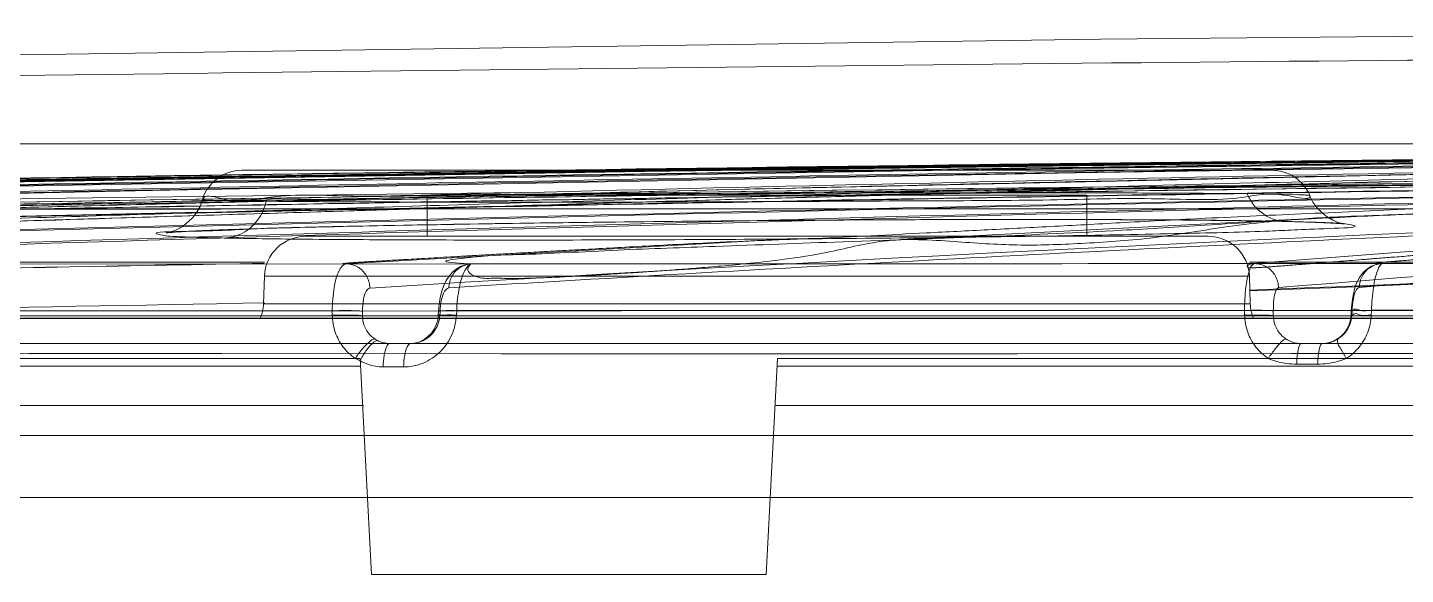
# Model space of a CAD drawing. Header units: millimetres. Extents: x 6110 to 6704, y -2661 to -1821.
# Drawn here: x 6482.797 to 6486.974, y -2148.665 to -2147.007 of the extents above; entities that cross this region are included whole.
import ezdxf

# ---------------------------------------------------------------- set-up
doc = ezdxf.new("R2010")
doc.units = ezdxf.units.MM
doc.header["$LTSCALE"] = 0.1
doc.layers.get('0').update_dxf_attribs({"lineweight": 15})

msp = doc.modelspace()

# ---------------------------------------------------------------- linework, layer by layer
for p, q in [((6483.4463, -2147.44), (6486.5689, -2147.44)), ((6486.0076, -2147.515), (6484.0076, -2147.515)), ((6484.0076, -2147.64), (6484.0076, -2147.515)), ((6485.754, -2147.5081), (6485.716, -2147.508)), ((6486.0076, -2147.64), (6486.0076, -2147.515)), ((6486.646, -2147.5133), (6486.494, -2147.5107)), ((6485.0611, -2147.5575), (6483.8113, -2147.5569)), ((6486.727, -2147.5837), (6485.4453, -2147.6495)), ((6483.6396, -2147.64), (6486.3756, -2147.64)), ((6485.0728, -2147.6497), (6483.7611, -2147.7238)), ((6487.4961, -2147.6461), (6486.5117, -2147.7229)), ((6483.7636, -2147.7238), (6476.6816, -2147.7265)), ((6478.9092, -2147.7259), (6486.5166, -2147.7228)), ((6483.5147, -2147.718), (6482.5437, -2147.718)), ((6484.1424, -2147.7236), (6484.1405, -2147.7238)), ((6493.294, -2147.718), (6486.5005, -2147.718)), ((6486.9012, -2147.7228), (6486.8997, -2147.7229)), ((6486.9055, -2147.7226), (6494.8649, -2147.7223)), ((6483.5147, -2147.7607), (6483.5118, -2147.8444)), ((6486.5005, -2147.7607), (6483.5147, -2147.7607)), ((6486.5005, -2147.7607), (6486.5034, -2147.8444)), ((6486.5019, -2147.8033), (6486.5488, -2147.8014)), ((6486.609, -2147.8014), (6486.5023, -2147.8057)), ((6476.5844, -2147.8686), (6483.7203, -2147.8659)), ((6486.486, -2147.8649), (6478.8313, -2147.8681)), ((6483.3696, -2147.8444), (6483.3846, -2147.8441)), ((6483.3846, -2147.8441), (6483.5162, -2147.8417)), ((6483.5118, -2147.8444), (6486.5034, -2147.8444)), ((6483.7203, -2147.8659), (6483.7202, -2147.8793)), ((6483.8119, -2147.8806), (6483.8116, -2147.8672)), ((6484.0418, -2147.8793), (6484.0425, -2147.8658)), ((6484.0469, -2147.8675), (6484.0425, -2147.8658)), ((6484.0469, -2147.8675), (6484.0463, -2147.8806)), ((6484.0974, -2147.8658), (6484.0968, -2147.8793)), ((6484.0974, -2147.8647), (6494.8671, -2147.8658)), ((6486.486, -2147.8649), (6486.4862, -2147.8769)), ((6486.5727, -2147.8662), (6486.5731, -2147.8806)), ((6486.8095, -2147.8655), (6486.8088, -2147.8796)), ((6486.8114, -2147.8806), (6486.812, -2147.8665)), ((6486.8702, -2147.8793), (6486.8708, -2147.8647)), ((6494.8673, -2147.8645), (6486.8708, -2147.8644)), ((6518.5854, -2147.8886), (6471.5393, -2147.8886)), ((6471.7858, -2147.8806), (6489.6156, -2147.8806)), ((6471.7947, -2147.8806), (6493.7486, -2147.8806)), ((6472.0234, -2147.8807), (6492.4169, -2147.8806)), ((6474.0236, -2147.8887), (6510.2139, -2147.8887)), ((6484.0463, -2147.8806), (6484.0418, -2147.8793)), ((6493.6696, -2147.965), (6471.7803, -2147.965)), ((6483.9573, -2147.965), (6483.8949, -2147.965)), ((6486.8587, -2147.9956), (6492.254, -2147.9938)), ((6471.9823, -2148.0341), (6483.8059, -2148.0342)), ((6483.7902, -2148.0104), (6476.5264, -2148.0104)), ((6478.7636, -2148.0104), (6483.8046, -2148.0106)), ((6483.1543, -2147.9952), (6483.2517, -2147.9953)), ((6483.2517, -2147.9953), (6483.2789, -2147.9953)), ((6483.2789, -2147.9953), (6483.2941, -2147.9953)), ((6483.2941, -2147.9953), (6483.3699, -2147.9954)), ((6483.3699, -2147.9954), (6483.3853, -2147.9954)), ((6483.3853, -2147.9954), (6484.2311, -2147.996)), ((6483.8048, -2148.0172), (6483.7902, -2148.0104)), ((6483.839, -2148.6651), (6483.8047, -2148.0105)), ((6483.8745, -2148.0361), (6483.9367, -2148.0361)), ((6484.2311, -2147.996), (6484.4069, -2147.996)), ((6484.4069, -2147.996), (6484.4927, -2147.996)), ((6484.4927, -2147.996), (6485.4656, -2147.9959)), ((6485.0353, -2148.6651), (6485.0696, -2148.0104)), ((6495.0623, -2148.034), (6485.068, -2148.0341)), ((6485.0682, -2148.0341), (6495.0617, -2148.0341)), ((6494.9423, -2148.0104), (6485.0696, -2148.0104)), ((6485.0696, -2148.0104), (6486.5581, -2148.0104)), ((6485.4656, -2147.9959), (6485.5051, -2147.9959)), ((6485.5051, -2147.9959), (6485.7554, -2147.9959)), ((6485.7554, -2147.9959), (6485.7962, -2147.9958)), ((6485.7962, -2147.9958), (6486.6275, -2147.9956)), ((6486.6275, -2147.9956), (6486.7171, -2147.9956)), ((6486.7073, -2148.0275), (6486.644, -2148.0275)), ((6486.7171, -2147.9956), (6486.7338, -2147.9956)), ((6486.7338, -2147.9956), (6486.8587, -2147.9956)), ((6486.7943, -2148.0105), (6494.9424, -2148.0106)), ((6472.1069, -2148.1525), (6483.8147, -2148.1525)), ((6505.0626, -2148.1525), (6485.0622, -2148.1525)), ((6483.1617, -2148.2435), (6481.9944, -2148.2435)), ((6483.2433, -2148.2435), (6483.1617, -2148.2435)), ((6483.3102, -2148.2435), (6483.2433, -2148.2435)), ((6483.5608, -2148.2435), (6483.3102, -2148.2435)), ((6483.6229, -2148.2435), (6483.5608, -2148.2435)), ((6483.7115, -2148.2435), (6483.6229, -2148.2435)), ((6483.7432, -2148.2435), (6483.7115, -2148.2435)), ((6483.8303, -2148.2435), (6483.7432, -2148.2435)), ((6484.4007, -2148.2435), (6483.8303, -2148.2435)), ((6484.433, -2148.2435), (6484.4007, -2148.2435)), ((6484.8297, -2148.2435), (6484.433, -2148.2435)), ((6484.979, -2148.2435), (6484.8297, -2148.2435)), ((6485.064, -2148.2435), (6484.979, -2148.2435)), ((6485.142, -2148.2435), (6485.064, -2148.2435)), ((6485.1739, -2148.2435), (6485.142, -2148.2435)), ((6485.3119, -2148.2435), (6485.1739, -2148.2435)), ((6485.6106, -2148.2435), (6485.3119, -2148.2435)), ((6485.7055, -2148.2435), (6485.6106, -2148.2435)), ((6485.8257, -2148.2435), (6485.7055, -2148.2435)), ((6485.8744, -2148.2435), (6485.8257, -2148.2435)), ((6485.9289, -2148.2435), (6485.8744, -2148.2435)), ((6485.9634, -2148.2435), (6485.9289, -2148.2435)), ((6485.9822, -2148.2435), (6485.9634, -2148.2435)), ((6486.0273, -2148.2435), (6485.9822, -2148.2435)), ((6486.1822, -2148.2435), (6486.0273, -2148.2435)), ((6486.2528, -2148.2435), (6486.1822, -2148.2435)), ((6489.2118, -2148.2436), (6486.2528, -2148.2435)), ((6483.6561, -2148.4318), (6476.625, -2148.4326)), ((6483.7094, -2148.4318), (6483.6561, -2148.4318)), ((6484.4446, -2148.4318), (6483.7094, -2148.4318)), ((6485.612, -2148.4318), (6484.4446, -2148.4318)), ((6486.4583, -2148.4317), (6485.612, -2148.4318)), ((6495.0623, -2148.4331), (6486.4583, -2148.4317)), ((6483.839, -2148.6651), (6485.0353, -2148.6651))]:
    msp.add_line(p, q)
for points in [[(6489.9319, -2147.0072), (6486.0496, -2147.0429), (6482.2141, -2147.0975), (6478.4684, -2147.1693), (6474.8402, -2147.2562)], [(6489.5015, -2147.3852), (6486.569, -2147.4121), (6483.6333, -2147.4503), (6480.6945, -2147.4998), (6477.7525, -2147.5606), (6474.8074, -2147.6327), (6471.8593, -2147.7161)], [(6489.5359, -2147.3851), (6486.6001, -2147.412), (6483.6606, -2147.4502), (6480.7172, -2147.4996), (6477.77, -2147.5604), (6474.8192, -2147.6326), (6471.8647, -2147.7161)], [(6489.9006, -2147.3839), (6487.1162, -2147.4094), (6484.2581, -2147.4465), (6481.3265, -2147.4956), (6478.3213, -2147.5569), (6475.2426, -2147.6308), (6472.0905, -2147.7174)], [(6490.1023, -2147.3833), (6487.4503, -2147.4076), (6484.6681, -2147.4437), (6481.7556, -2147.4923), (6478.713, -2147.554), (6475.5402, -2147.6293), (6472.2373, -2147.7182)], [(6491.2668, -2147.3801), (6488.6883, -2147.4067), (6485.9738, -2147.4475), (6483.1232, -2147.5018), (6480.1365, -2147.568), (6477.0138, -2147.6434), (6473.755, -2147.7246)], [(6490.617, -2147.3818), (6488.1396, -2147.4052), (6485.5392, -2147.4401), (6482.8158, -2147.4866), (6479.9694, -2147.5441), (6476.9999, -2147.612), (6473.9075, -2147.6891)], [(6489.4941, -2147.3853), (6486.3215, -2147.4148), (6483.2415, -2147.4561), (6480.2541, -2147.5079), (6477.3594, -2147.5691), (6474.5575, -2147.6389)], [(6492.0319, -2147.3786), (6489.7715, -2147.4045), (6487.3918, -2147.4449), (6484.8929, -2147.4989), (6482.2746, -2147.5655), (6479.5371, -2147.6423), (6476.6803, -2147.7266)], [(6492.4505, -2147.3779), (6490.6938, -2147.3991), (6488.8549, -2147.4313), (6486.9338, -2147.4744), (6484.9305, -2147.5281), (6482.8451, -2147.5915), (6480.6776, -2147.6637)], [(6493.3439, -2147.3768), (6492.111, -2147.3967), (6490.8329, -2147.4268), (6489.5095, -2147.4678), (6488.1409, -2147.52), (6486.727, -2147.5837)], [(6483.3278, -2147.5286), (6483.3196, -2147.5493), (6483.3093, -2147.5673), (6483.2976, -2147.5826), (6483.2847, -2147.5956), (6483.2716, -2147.6061), (6483.2587, -2147.6142), (6483.247, -2147.6202), (6483.2375, -2147.624), (6483.2301, -2147.6265), (6483.2247, -2147.628), (6483.2211, -2147.6288), (6483.2186, -2147.6294), (6483.2172, -2147.6296), (6483.2166, -2147.6297), (6483.2168, -2147.6297), (6483.2176, -2147.6296), (6483.2191, -2147.6294), (6483.2211, -2147.6292), (6483.2237, -2147.6289), (6483.2268, -2147.6286), (6483.2304, -2147.6283), (6483.2345, -2147.628), (6483.2391, -2147.6276), (6483.2443, -2147.6273), (6483.25, -2147.6269), (6483.2562, -2147.6265), (6483.2629, -2147.6261), (6483.2702, -2147.6256), (6483.2781, -2147.6252), (6483.2866, -2147.6248), (6483.2957, -2147.6243), (6483.3054, -2147.6238), (6483.3157, -2147.6234), (6483.3266, -2147.6229), (6483.3382, -2147.6224), (6483.3504, -2147.6219), (6483.3633, -2147.6214), (6483.3769, -2147.6208), (6483.3912, -2147.6203), (6483.4061, -2147.6198), (6483.4218, -2147.6192), (6483.4383, -2147.6187), (6483.4555, -2147.6181), (6483.4734, -2147.6175), (6483.4922, -2147.617), (6483.5117, -2147.6164), (6483.532, -2147.6158), (6483.5532, -2147.6152), (6483.5752, -2147.6146), (6483.598, -2147.614), (6483.6217, -2147.6134), (6483.6463, -2147.6127), (6483.6717, -2147.6121), (6483.6981, -2147.6115), (6483.7253, -2147.6109), (6483.7535, -2147.6102), (6483.7826, -2147.6096), (6483.8127, -2147.6089), (6483.8437, -2147.6083), (6483.8756, -2147.6076), (6483.9085, -2147.607), (6483.9424, -2147.6063), (6483.9772, -2147.6057), (6484.0129, -2147.605), (6484.0496, -2147.6044), (6484.0873, -2147.6037), (6484.1258, -2147.6031), (6484.1653, -2147.6024), (6484.2057, -2147.6018), (6484.247, -2147.6012), (6484.2892, -2147.6005), (6484.3322, -2147.5999), (6484.376, -2147.5993), (6484.4206, -2147.5987), (6484.466, -2147.5981), (6484.5121, -2147.5975), (6484.559, -2147.597), (6484.6066, -2147.5964), (6484.6548, -2147.5959), (6484.7037, -2147.5953), (6484.7532, -2147.5948), (6484.8032, -2147.5943), (6484.8538, -2147.5938), (6484.9048, -2147.5933), (6484.9563, -2147.5929), (6485.0082, -2147.5925), (6485.0605, -2147.592), (6485.1131, -2147.5917), (6485.166, -2147.5913), (6485.2191, -2147.5909), (6485.2725, -2147.5906), (6485.326, -2147.5903), (6485.3796, -2147.59), (6485.4333, -2147.5898), (6485.487, -2147.5896), (6485.5406, -2147.5894), (6485.5942, -2147.5892), (6485.6476, -2147.5891), (6485.7007, -2147.589), (6485.7536, -2147.589), (6485.8061, -2147.5889), (6485.8583, -2147.589), (6485.91, -2147.589), (6485.9612, -2147.5891), (6486.0118, -2147.5892), (6486.0617, -2147.5894), (6486.1109, -2147.5896), (6486.1592, -2147.5898), (6486.2066, -2147.5901), (6486.2531, -2147.5904), (6486.2984, -2147.5907), (6486.3427, -2147.5911), (6486.3856, -2147.5916), (6486.4272, -2147.592), (6486.4673, -2147.5926), (6486.5059, -2147.5931), (6486.5427, -2147.5938), (6486.5776, -2147.5944), (6486.6104, -2147.5951)], [(6486.6104, -2147.5951), (6486.6236, -2147.5954), (6486.6362, -2147.5958), (6486.6482, -2147.5961), (6486.6598, -2147.5964), (6486.6709, -2147.5967), (6486.6814, -2147.5971), (6486.6914, -2147.5974), (6486.701, -2147.5977), (6486.71, -2147.5981), (6486.7186, -2147.5984), (6486.7266, -2147.5987), (6486.7342, -2147.5991), (6486.7413, -2147.5994), (6486.7479, -2147.5997), (6486.7541, -2147.6), (6486.7597, -2147.6004), (6486.7649, -2147.6007), (6486.7697, -2147.601), (6486.7739, -2147.6013), (6486.7777, -2147.6016), (6486.7809, -2147.6019), (6486.7836, -2147.6021), (6486.7859, -2147.6023), (6486.7874, -2147.6025), (6486.7885, -2147.6026), (6486.7887, -2147.6026), (6486.7882, -2147.6026), (6486.7865, -2147.6023), (6486.7837, -2147.6017), (6486.7791, -2147.6006), (6486.7728, -2147.5988), (6486.7643, -2147.5957), (6486.7535, -2147.591), (6486.7417, -2147.5845), (6486.7293, -2147.576), (6486.7167, -2147.5653), (6486.7047, -2147.5523), (6486.6931, -2147.5361), (6486.6828, -2147.5162)], [(6484.1403, -2147.7238), (6484.1243, -2147.7263), (6484.1094, -2147.7318), (6484.0962, -2147.7394), (6484.0847, -2147.7491), (6484.0746, -2147.7606), (6484.0659, -2147.7739), (6484.0585, -2147.7893), (6484.0524, -2147.8064), (6484.0476, -2147.8254), (6484.0443, -2147.8455), (6484.0425, -2147.8658)], [(6486.8995, -2147.7229), (6486.8847, -2147.7256), (6486.8712, -2147.7307), (6486.8596, -2147.7375), (6486.8497, -2147.7457), (6486.8412, -2147.755), (6486.8342, -2147.7651), (6486.8284, -2147.7759), (6486.8235, -2147.7876), (6486.8194, -2147.8005), (6486.8159, -2147.8146), (6486.813, -2147.8304), (6486.8108, -2147.8474), (6486.8095, -2147.8655)], [(6484.0418, -2147.8793), (6484.0399, -2147.8939), (6484.0356, -2147.9081), (6484.0291, -2147.9215), (6484.0206, -2147.9336), (6484.0103, -2147.9442), (6483.9986, -2147.9529), (6483.9856, -2147.9595), (6483.9718, -2147.9636), (6483.9573, -2147.965)], [(6486.8088, -2147.8796), (6486.807, -2147.8936), (6486.803, -2147.9073), (6486.7969, -2147.9203), (6486.7888, -2147.9322), (6486.779, -2147.9426), (6486.7677, -2147.9513)], [(6486.7677, -2147.9513), (6486.7576, -2147.9569), (6486.7464, -2147.9612), (6486.7343, -2147.964), (6486.7216, -2147.965)]]:
    msp.add_lwpolyline(points)
for centre, radius, start, end in [((6483.4463, -2147.565), 0.125, 90, 162.9182), ((6495.8825, -2345.2887), 197.8591, 90.821909, 93.490905), ((6486.5689, -2147.565), 0.125, 23.1916, 90), ((6495.1473, -2919.2483), 771.8113, 90.4170255, 91.7289886), ((6495.1277, -2917.65), 770.2129, 90.4180088, 91.7305396), ((6495.0617, -3061.0105), 913.5665, 90.6755085, 91.3268243), ((6483.6396, -2147.765), 0.125, 90, 178), ((6486.3756, -2147.765), 0.125, 2, 90), ((6500.282, -3078.9824), 931.4117, 91.0315391, 91.3218266), ((6500.3791, -3083.3516), 935.7816, 91.0326652, 91.3215972), ((6497.0461, -2405.1778), 257.5903, 91.824295, 92.335559), ((6497.2135, -2407.6576), 260.0725, 91.843727, 92.336885), ((6500.569, -3090.6374), 942.9499, 91.045131, 91.183376), ((6483.3868, -2147.84), 0.125, 336.8944, 358), ((6483.7599, -2149.0837), 1.2184, 90.8794, 91.865), ((6486.5269, -2149.1542), 1.2899, 91.181, 91.8185), ((6486.6283, -2147.84), 0.125, 182, 203.1056), ((6483.7605, -2149.1129), 1.2343, 90.8859, 91.8668), ((6483.8966, -2147.8797), 0.0859, 236.3683, 242.639)]:
    msp.add_arc(centre, radius, start, end)
for points, knots in [([(6472.0747, -2147.3586), (6475.9053, -2147.2626), (6483.5676, -2147.1187), (6495.0629, -2147.0467), (6506.5582, -2147.1187), (6514.2206, -2147.2627), (6518.0511, -2147.3586)], [0, 0, 0, 0, 0.25, 0.5, 0.75, 1, 1, 1, 1]), ([(6471.3147, -2147.3571), (6471.3153, -2147.3571), (6471.3178, -2147.3571), (6471.3233, -2147.3571), (6471.3326, -2147.3572), (6471.3523, -2147.3572), (6471.3862, -2147.3573), (6471.4652, -2147.3574), (6471.6008, -2147.3577), (6471.7606, -2147.358), (6471.9178, -2147.3583), (6472.0592, -2147.3585), (6472.2241, -2147.3588), (6472.4271, -2147.3592), (6472.6897, -2147.3595), (6472.9566, -2147.3597), (6473.2188, -2147.3599), (6473.4596, -2147.3601), (6473.7342, -2147.3602), (6474.1759, -2147.3604), (6474.8284, -2147.3606), (6475.7255, -2147.3607), (6476.7659, -2147.3607), (6477.9322, -2147.3605), (6479.1997, -2147.3602), (6481.0221, -2147.3601), (6482.9046, -2147.3598), (6484.8313, -2147.3594), (6486.3092, -2147.3592), (6487.7989, -2147.3592), (6489.2975, -2147.3593), (6490.804, -2147.3598), (6492.2685, -2147.3605), (6493.6886, -2147.3614), (6494.6042, -2147.3618), (6495.0622, -2147.3619)], [0, 0, 0, 0, 0.000078, 0.000312, 0.000702, 0.001247, 0.002806, 0.004989, 0.011227, 0.019924, 0.025187, 0.031083, 0.037783, 0.046023, 0.056721, 0.070956, 0.07975, 0.089844, 0.10137, 0.114443, 0.145647, 0.183798, 0.227763, 0.277088, 0.331133, 0.387887, 0.507311, 0.568943, 0.631279, 0.694023, 0.75713, 0.820596, 0.884336, 0.942135, 1, 1, 1, 1]), ([(6495.0625, -2147.3609), (6494.9128, -2147.3609), (6494.6141, -2147.3608), (6494.1649, -2147.3607), (6493.7152, -2147.3604), (6493.2682, -2147.3602), (6492.8279, -2147.36), (6492.3924, -2147.3598), (6491.9512, -2147.3597), (6491.4904, -2147.3595), (6490.9953, -2147.3594), (6490.4517, -2147.3593), (6489.846, -2147.3592), (6489.1662, -2147.3592), (6488.401, -2147.3592), (6487.5409, -2147.3592), (6486.5785, -2147.3592), (6485.5025, -2147.3593), (6484.3011, -2147.3595), (6482.988, -2147.3597), (6481.6423, -2147.3599), (6480.3666, -2147.3602), (6479.2335, -2147.3604), (6478.2439, -2147.3605), (6477.3688, -2147.3606), (6476.5844, -2147.3606), (6475.8783, -2147.3606), (6475.2441, -2147.3606), (6474.674, -2147.3605), (6474.1587, -2147.3604), (6473.6909, -2147.3601), (6473.2697, -2147.36), (6472.8989, -2147.3598), (6472.581, -2147.3594), (6472.3127, -2147.359), (6472.1493, -2147.3587), (6472.0747, -2147.3586)], [0, 0, 0, 0, 0.019536, 0.038982, 0.058621, 0.078223, 0.09732, 0.11608, 0.135062, 0.154893, 0.176221, 0.199673, 0.22584, 0.25526, 0.288397, 0.325695, 0.367502, 0.413999, 0.466116, 0.524291, 0.585359, 0.641741, 0.690769, 0.733236, 0.770895, 0.804967, 0.835605, 0.86304, 0.887734, 0.910011, 0.930285, 0.948779, 0.964986, 0.978676, 0.99027, 1, 1, 1, 1]), ([(6471.8592, -2147.7161), (6473.8234, -2147.6568), (6477.7478, -2147.5532), (6483.6288, -2147.4429), (6487.5454, -2147.3994), (6489.5015, -2147.3852)], [0, 0, 0, 0, 0.334098, 0.667429, 1, 1, 1, 1]), ([(6489.5359, -2147.3851), (6487.5774, -2147.3993), (6483.6552, -2147.4427), (6477.7647, -2147.553), (6473.8329, -2147.6567), (6471.8647, -2147.7161)], [0, 0, 0, 0, 0.332429, 0.665762, 1, 1, 1, 1]), ([(6489.7656, -2147.3844), (6487.6867, -2147.3995), (6483.6412, -2147.4465), (6477.7419, -2147.562), (6473.9216, -2147.6629), (6472.0677, -2147.7172)], [0, 0, 0, 0, 0.352331, 0.685663, 1, 1, 1, 1]), ([(6472.0905, -2147.7174), (6473.9534, -2147.6631), (6477.7952, -2147.562), (6483.7319, -2147.4461), (6487.8058, -2147.399), (6489.9006, -2147.3839)], [0, 0, 0, 0, 0.313872, 0.647204, 1, 1, 1, 1]), ([(6472.2077, -2147.718), (6474.0385, -2147.6656), (6477.8389, -2147.5656), (6483.7481, -2147.4477), (6487.8268, -2147.3993), (6489.9354, -2147.3838)], [0, 0, 0, 0, 0.309886, 0.643216, 1, 1, 1, 1]), ([(6490.1023, -2147.3833), (6487.9742, -2147.3986), (6483.8609, -2147.4472), (6477.9058, -2147.5656), (6474.0792, -2147.6658), (6472.2374, -2147.7182)], [0, 0, 0, 0, 0.357311, 0.690642, 1, 1, 1, 1]), ([(6490.3906, -2147.3824), (6488.2247, -2147.3987), (6484.086, -2147.4513), (6478.1685, -2147.5761), (6474.4169, -2147.6735), (6472.6376, -2147.7206)], [0, 0, 0, 0, 0.365951, 0.699282, 1, 1, 1, 1]), ([(6473.6258, -2147.7243), (6474.0915, -2147.7127), (6475.0233, -2147.6892), (6476.4767, -2147.6527), (6477.9865, -2147.615), (6479.6086, -2147.5754), (6481.2875, -2147.5361), (6483.0797, -2147.497), (6484.9291, -2147.4606), (6486.892, -2147.4274), (6488.9116, -2147.3999), (6490.2957, -2147.3862), (6490.9878, -2147.3808)], [0, 0, 0, 0, 0.08048, 0.161025, 0.251157, 0.341392, 0.441323, 0.541288, 0.651081, 0.760873, 0.880434, 1, 1, 1, 1]), ([(6491.267, -2147.3801), (6490.5651, -2147.3855), (6489.1614, -2147.3991), (6487.1148, -2147.4268), (6485.1273, -2147.4603), (6483.2581, -2147.497), (6481.4486, -2147.5364), (6479.757, -2147.5759), (6478.1249, -2147.6155), (6476.6098, -2147.6532), (6475.1535, -2147.6897), (6474.2213, -2147.7129), (6473.7554, -2147.7245)], [0, 0, 0, 0, 0.120226, 0.240446, 0.350569, 0.460687, 0.560657, 0.660585, 0.75049, 0.840289, 0.920178, 1, 1, 1, 1]), ([(6473.9077, -2147.689), (6475.5954, -2147.6453), (6479.1395, -2147.5564), (6484.7092, -2147.4441), (6488.5916, -2147.3967), (6490.6172, -2147.3818)], [0, 0, 0, 0, 0.303056, 0.636386, 1, 1, 1, 1]), ([(6476.6816, -2147.7265), (6477.0241, -2147.7164), (6477.7882, -2147.6936), (6479.0132, -2147.6578), (6480.4111, -2147.6174), (6481.9541, -2147.5743), (6483.6572, -2147.5291), (6485.5208, -2147.4834), (6487.5473, -2147.4401), (6489.736, -2147.4028), (6491.2489, -2147.3853), (6492.0322, -2147.3786)], [0, 0, 0, 0, 0.066948, 0.149355, 0.239448, 0.340177, 0.450927, 0.572318, 0.704391, 0.846952, 1, 1, 1, 1]), ([(6478.5772, -2147.7261), (6478.6728, -2147.7222), (6478.8801, -2147.7143), (6479.2171, -2147.7024), (6479.6069, -2147.6889), (6480.0554, -2147.6739), (6480.5625, -2147.6575), (6481.1238, -2147.6393), (6481.7426, -2147.6185), (6482.4414, -2147.5952), (6483.236, -2147.5709), (6484.1401, -2147.543), (6485.1508, -2147.5142), (6486.2788, -2147.4838), (6487.5312, -2147.4531), (6488.9209, -2147.4235), (6490.4622, -2147.397), (6491.5417, -2147.3838), (6492.1089, -2147.3784)], [0, 0, 0, 0, 0.021189, 0.04597, 0.074744, 0.107634, 0.145422, 0.187186, 0.232097, 0.282629, 0.342156, 0.408281, 0.483095, 0.566222, 0.658368, 0.760734, 0.874289, 1, 1, 1, 1]), ([(6478.9092, -2147.7259), (6479.0035, -2147.722), (6479.2097, -2147.7268), (6479.546, -2147.7251), (6479.9393, -2147.7127), (6480.3736, -2147.6747), (6480.8306, -2147.6591), (6481.3097, -2147.6422), (6481.8359, -2147.6244), (6482.4385, -2147.6047), (6483.125, -2147.5828), (6483.8979, -2147.5591), (6484.7666, -2147.5324), (6485.7385, -2147.5052), (6486.8229, -2147.4767), (6488.0287, -2147.4481), (6489.3688, -2147.4205), (6490.858, -2147.3955), (6491.9019, -2147.3829), (6492.4509, -2147.3779)], [0, 0, 0, 0, 0.020905, 0.045625, 0.074486, 0.108011, 0.142138, 0.175725, 0.21418, 0.25873, 0.309241, 0.366286, 0.429968, 0.501698, 0.581586, 0.670189, 0.768802, 0.878424, 1, 1, 1, 1]), ([(6492.9735, -2147.3772), (6492.6807, -2147.3809), (6492.1205, -2147.3895), (6491.3172, -2147.406), (6490.5856, -2147.4244), (6489.9194, -2147.4439), (6489.3123, -2147.4638), (6488.76, -2147.4834), (6488.2569, -2147.5028), (6487.8011, -2147.5212), (6487.3913, -2147.5385), (6487.0218, -2147.5556), (6486.6861, -2147.571), (6486.3888, -2147.5839), (6486.1334, -2147.5975), (6485.9135, -2147.6098), (6485.7134, -2147.6199), (6485.5276, -2147.6294), (6485.3533, -2147.6385), (6485.1822, -2147.6466), (6485.0174, -2147.6526), (6484.8681, -2147.6592), (6484.7427, -2147.6658), (6484.6362, -2147.6716), (6484.5424, -2147.6766), (6484.4588, -2147.6812), (6484.3837, -2147.6854), (6484.3159, -2147.6891), (6484.2543, -2147.6926), (6484.1983, -2147.6957), (6484.1474, -2147.6986), (6484.1009, -2147.7012), (6484.0585, -2147.7037), (6484.0197, -2147.7059), (6483.9843, -2147.7079), (6483.9519, -2147.7098), (6483.9223, -2147.7115), (6483.8952, -2147.7131), (6483.8703, -2147.7146), (6483.8477, -2147.7159), (6483.827, -2147.7171), (6483.8082, -2147.7183), (6483.7913, -2147.7193), (6483.777, -2147.7202), (6483.7642, -2147.7212), (6483.7583, -2147.7216), (6483.7502, -2147.7227), (6483.7581, -2147.7238), (6483.7607, -2147.7237), (6483.7636, -2147.7238)], [0, 0, 0, 0, 0.095079, 0.18188, 0.260839, 0.33269, 0.398233, 0.458057, 0.512097, 0.561684, 0.60617, 0.645254, 0.68175, 0.715272, 0.741857, 0.764784, 0.786775, 0.806919, 0.825191, 0.843417, 0.862546, 0.878731, 0.891917, 0.903307, 0.913381, 0.922388, 0.930485, 0.937808, 0.944454, 0.950501, 0.956008, 0.96103, 0.965614, 0.9698, 0.973627, 0.977128, 0.980331, 0.983265, 0.98595, 0.988404, 0.990643, 0.992679, 0.994513, 0.996114, 0.997431, 0.998358, 0.998726, 0.999058, 1, 1, 1, 1]), ([(6484.1445, -2147.7236), (6484.1177, -2147.7223), (6484.024, -2147.7181), (6484.18, -2147.6976), (6484.3136, -2147.6962), (6484.5894, -2147.6807), (6484.9099, -2147.6697), (6485.2892, -2147.6558), (6485.6992, -2147.6413), (6486.0655, -2147.6256), (6486.3894, -2147.6047), (6486.7636, -2147.5818), (6487.2314, -2147.5633), (6487.7737, -2147.5368), (6488.3507, -2147.5132), (6489.0143, -2147.4866), (6489.7542, -2147.4603), (6490.5776, -2147.4341), (6491.4295, -2147.4112), (6492.3661, -2147.391), (6493.0018, -2147.381), (6493.3446, -2147.3768)], [0, 0, 0, 0, 0.008593, 0.014647, 0.032289, 0.064409, 0.095959, 0.137351, 0.18512, 0.227608, 0.254696, 0.289056, 0.347648, 0.404633, 0.462936, 0.532578, 0.617305, 0.700008, 0.796403, 0.890225, 1, 1, 1, 1]), ([(6493.3446, -2147.3768), (6493.0371, -2147.3806), (6492.4793, -2147.3891), (6491.6684, -2147.4055), (6490.9456, -2147.4233), (6490.2924, -2147.4421), (6489.7406, -2147.4599), (6489.2792, -2147.4758), (6488.8682, -2147.491), (6488.4667, -2147.5071), (6488.0746, -2147.5226), (6487.7125, -2147.5379), (6487.4027, -2147.5541), (6487.1295, -2147.5679), (6486.8878, -2147.5766), (6486.6544, -2147.5849), (6486.4294, -2147.6089), (6486.2056, -2147.6488), (6485.9959, -2147.6621), (6485.7971, -2147.67), (6485.5979, -2147.6551), (6485.4017, -2147.6423), (6485.2337, -2147.6892), (6485.099, -2147.7094), (6484.9926, -2147.7215), (6484.903, -2147.7299), (6484.8262, -2147.7364), (6484.7597, -2147.7415), (6484.7017, -2147.7457), (6484.6507, -2147.7492), (6484.6055, -2147.7521), (6484.5651, -2147.7547), (6484.5284, -2147.7569), (6484.4947, -2147.7589), (6484.463, -2147.7606), (6484.4323, -2147.7623), (6484.4014, -2147.7638), (6484.3635, -2147.7655), (6484.3165, -2147.767), (6484.2626, -2147.7687), (6484.2071, -2147.7661), (6484.1636, -2147.7698), (6484.1223, -2147.7454), (6484.138, -2147.7233), (6484.1445, -2147.7236)], [0, 0, 0, 0, 0.099653, 0.180729, 0.262813, 0.333913, 0.39248, 0.441705, 0.483488, 0.525752, 0.571889, 0.610623, 0.6432, 0.672414, 0.699243, 0.721578, 0.748058, 0.772485, 0.795168, 0.8161, 0.836806, 0.860032, 0.879077, 0.892856, 0.904164, 0.913766, 0.922011, 0.929145, 0.935372, 0.940842, 0.945707, 0.950049, 0.953975, 0.957602, 0.961, 0.964262, 0.967576, 0.971002, 0.976556, 0.982796, 0.988557, 0.994241, 0.997885, 1, 1, 1, 1]), ([(6491.7087, -2147.3792), (6490.8396, -2147.3868), (6489.1463, -2147.4073), (6486.6738, -2147.4521), (6485.0704, -2147.4886), (6484.2911, -2147.5075)], [0, 0, 0, 0, 0.351464, 0.684792, 1, 1, 1, 1]), ([(6493.4314, -2147.3767), (6493.2501, -2147.3795), (6492.9025, -2147.3861), (6492.403, -2147.3981), (6491.9457, -2147.4113), (6491.5274, -2147.4252), (6491.1446, -2147.4395), (6490.7934, -2147.454), (6490.472, -2147.468), (6490.1786, -2147.4818), (6489.9104, -2147.4956), (6489.6653, -2147.5081), (6489.4424, -2147.5201), (6489.2403, -2147.5322), (6489.0549, -2147.5434), (6488.8846, -2147.5528), (6488.7297, -2147.5623), (6488.5872, -2147.5716), (6488.4565, -2147.5793), (6488.3433, -2147.5879), (6488.2422, -2147.5935), (6488.1473, -2147.6177), (6488.0452, -2147.6282), (6487.9456, -2147.6342), (6487.8551, -2147.6405), (6487.7737, -2147.6455), (6487.699, -2147.6508), (6487.6228, -2147.6524), (6487.5369, -2147.6416), (6487.4448, -2147.6508), (6487.357, -2147.67), (6487.2746, -2147.6758), (6487.1964, -2147.6824), (6487.1222, -2147.6886), (6487.0554, -2147.6939), (6486.9962, -2147.6985), (6486.9434, -2147.7027), (6486.8959, -2147.7064), (6486.8529, -2147.7098), (6486.814, -2147.7129), (6486.7786, -2147.7157), (6486.7464, -2147.7182), (6486.7171, -2147.7205), (6486.6903, -2147.7227), (6486.6659, -2147.7246), (6486.6436, -2147.7263), (6486.6232, -2147.7279), (6486.6046, -2147.7294), (6486.5875, -2147.7307), (6486.5719, -2147.7319), (6486.5576, -2147.7329), (6486.5446, -2147.7338), (6486.5327, -2147.7346), (6486.522, -2147.7352), (6486.5124, -2147.7356), (6486.5042, -2147.7354), (6486.4983, -2147.7351), (6486.4931, -2147.732), (6486.4973, -2147.7261), (6486.5053, -2147.7237), (6486.5125, -2147.7227), (6486.5166, -2147.7228)], [0, 0, 0, 0, 0.077971, 0.149487, 0.214858, 0.274693, 0.329463, 0.379574, 0.425841, 0.467788, 0.505904, 0.541311, 0.573334, 0.601873, 0.62837, 0.65318, 0.675253, 0.695092, 0.714573, 0.731564, 0.743953, 0.75799, 0.773498, 0.787992, 0.80091, 0.812517, 0.823042, 0.833139, 0.845249, 0.860101, 0.872666, 0.883882, 0.895546, 0.906404, 0.915922, 0.924359, 0.931912, 0.938711, 0.944856, 0.950431, 0.955502, 0.960119, 0.964326, 0.968163, 0.971665, 0.974862, 0.977784, 0.980457, 0.9829, 0.985137, 0.987183, 0.989049, 0.990752, 0.992301, 0.993683, 0.994878, 0.995787, 0.996338, 0.996946, 0.998205, 1, 1, 1, 1]), ([(6493.8128, -2147.3763), (6493.6199, -2147.3794), (6493.2501, -2147.3864), (6492.7188, -2147.3996), (6492.2327, -2147.4143), (6491.7885, -2147.4298), (6491.382, -2147.4459), (6491.0102, -2147.4618), (6490.6707, -2147.4776), (6490.3602, -2147.4932), (6490.076, -2147.5081), (6489.8176, -2147.5221), (6489.5855, -2147.5355), (6489.376, -2147.5486), (6489.1826, -2147.5606), (6489.0056, -2147.571), (6488.8519, -2147.5806), (6488.7221, -2147.5906), (6488.608, -2147.5994), (6488.5013, -2147.6067), (6488.401, -2147.6137), (6488.3092, -2147.62), (6488.2255, -2147.6259), (6488.1489, -2147.6312), (6488.0772, -2147.6363), (6488.0054, -2147.6411), (6487.9305, -2147.6449), (6487.8568, -2147.6481), (6487.792, -2147.6509), (6487.7367, -2147.6547), (6487.6851, -2147.6583), (6487.6302, -2147.6623), (6487.5704, -2147.6667), (6487.5056, -2147.6715), (6487.4389, -2147.6766), (6487.3753, -2147.6815), (6487.3183, -2147.6859), (6487.2678, -2147.6898), (6487.2227, -2147.6933), (6487.1822, -2147.6965), (6487.1455, -2147.6994), (6487.1123, -2147.702), (6487.0822, -2147.7044), (6487.0547, -2147.7066), (6487.0297, -2147.7086), (6487.0069, -2147.7104), (6486.9861, -2147.7121), (6486.9671, -2147.7137), (6486.9498, -2147.7151), (6486.9341, -2147.7164), (6486.9197, -2147.7177), (6486.9066, -2147.7184), (6486.8961, -2147.7204), (6486.889, -2147.719), (6486.8844, -2147.7229), (6486.8979, -2147.7214), (6486.9013, -2147.7225), (6486.9055, -2147.7226)], [0, 0, 0, 0, 0.083216, 0.159495, 0.229216, 0.29294, 0.351195, 0.40467, 0.453422, 0.497788, 0.538757, 0.576165, 0.609399, 0.639009, 0.666677, 0.692995, 0.715454, 0.733113, 0.749119, 0.764801, 0.779275, 0.792469, 0.804501, 0.81546, 0.825556, 0.835534, 0.846477, 0.857898, 0.867365, 0.874439, 0.8818, 0.889683, 0.89817, 0.90767, 0.917697, 0.927027, 0.935146, 0.94238, 0.948844, 0.954663, 0.959922, 0.964692, 0.969029, 0.972977, 0.976574, 0.979851, 0.98284, 0.985571, 0.988059, 0.99032, 0.992393, 0.99429, 0.995942, 0.997036, 0.997213, 0.998187, 1, 1, 1, 1]), ([(6476.467, -2147.7989), (6478.2261, -2147.7443), (6481.6855, -2147.6459), (6486.7866, -2147.5164), (6490.129, -2147.4678), (6491.7708, -2147.4517)], [0, 0, 0, 0, 0.34491, 0.678234, 1, 1, 1, 1]), ([(6491.9708, -2147.451), (6490.3254, -2147.4669), (6486.9741, -2147.5152), (6481.8577, -2147.6448), (6478.3865, -2147.7439), (6476.6208, -2147.7989)], [0, 0, 0, 0, 0.321502, 0.654851, 1, 1, 1, 1]), ([(6492.1745, -2147.4509), (6490.7253, -2147.466), (6487.7725, -2147.5132), (6483.2621, -2147.6396), (6480.201, -2147.7414), (6478.6432, -2147.7986)], [0, 0, 0, 0, 0.321188, 0.654512, 1, 1, 1, 1]), ([(6478.8447, -2147.7984), (6480.4049, -2147.7408), (6483.4697, -2147.6382), (6487.9833, -2147.5119), (6490.9371, -2147.4651), (6492.3859, -2147.4504)], [0, 0, 0, 0, 0.345775, 0.679121, 1, 1, 1, 1]), ([(6493.2743, -2147.4492), (6492.2523, -2147.4636), (6490.2075, -2147.5086), (6487.1401, -2147.6243), (6485.0956, -2147.7336), (6484.0733, -2147.7962)], [0, 0, 0, 0, 0.332999, 0.666308, 1, 1, 1, 1]), ([(6493.5045, -2147.4492), (6492.7354, -2147.4622), (6491.1973, -2147.505), (6488.8917, -2147.6205), (6487.3565, -2147.7315), (6486.5895, -2147.7955)], [0, 0, 0, 0, 0.333263, 0.666545, 1, 1, 1, 1]), ([(6486.8331, -2147.7956), (6487.6004, -2147.7314), (6489.1348, -2147.6201), (6491.4376, -2147.5046), (6492.9728, -2147.4619), (6493.7398, -2147.4492)], [0, 0, 0, 0, 0.333958, 0.66724, 1, 1, 1, 1]), ([(6489.8757, -2147.4561), (6487.8967, -2147.4715), (6483.9387, -2147.5167), (6478.002, -2147.6279), (6474.0446, -2147.7309), (6472.0661, -2147.7896)], [0, 0, 0, 0, 0.333299, 0.666632, 1, 1, 1, 1]), ([(6472.096, -2147.7896), (6474.0615, -2147.732), (6477.993, -2147.6277), (6483.8916, -2147.5179), (6487.8245, -2147.4711), (6489.7911, -2147.4567)], [0, 0, 0, 0, 0.33331, 0.666643, 1, 1, 1, 1]), ([(6472.2081, -2147.7906), (6474.1926, -2147.7342), (6478.1615, -2147.6288), (6484.1155, -2147.5193), (6488.085, -2147.47), (6490.0697, -2147.4556)], [0, 0, 0, 0, 0.333376, 0.666709, 1, 1, 1, 1]), ([(6489.9678, -2147.456), (6487.9977, -2147.4722), (6484.0578, -2147.5186), (6478.1489, -2147.63), (6474.2105, -2147.7322), (6472.2415, -2147.7903)], [0, 0, 0, 0, 0.333361, 0.666693, 1, 1, 1, 1]), ([(6490.5744, -2147.4538), (6488.6535, -2147.4691), (6484.7401, -2147.5158), (6478.7634, -2147.6378), (6474.7075, -2147.7371), (6472.6439, -2147.7928)], [0, 0, 0, 0, 0.321332, 0.654668, 1, 1, 1, 1]), ([(6472.6825, -2147.7925), (6474.725, -2147.7369), (6478.7397, -2147.6378), (6484.6569, -2147.5165), (6488.5319, -2147.4698), (6490.4343, -2147.4544)], [0, 0, 0, 0, 0.34523, 0.678556, 1, 1, 1, 1]), ([(6491.0414, -2147.4529), (6489.1761, -2147.4697), (6485.3817, -2147.5188), (6479.5949, -2147.6483), (6475.6732, -2147.7438), (6473.6803, -2147.7964)], [0, 0, 0, 0, 0.322266, 0.655589, 1, 1, 1, 1]), ([(6473.7036, -2147.7967), (6475.7144, -2147.7438), (6479.6708, -2147.6479), (6485.5075, -2147.5178), (6489.3338, -2147.4689), (6491.2141, -2147.4522)], [0, 0, 0, 0, 0.344551, 0.677897, 1, 1, 1, 1]), ([(6484.2911, -2147.5075), (6483.6462, -2147.5233), (6482.4154, -2147.5547), (6480.66, -2147.6029), (6479.0833, -2147.6479), (6477.6852, -2147.6888), (6476.8118, -2147.7143), (6476.4045, -2147.7265)], [0, 0, 0, 0, 0.245321, 0.468131, 0.667743, 0.845069, 1, 1, 1, 1]), ([(6485.716, -2147.508), (6485.5828, -2147.5081), (6485.31, -2147.5084), (6484.8997, -2147.5095), (6484.4967, -2147.5123), (6484.1229, -2147.5124), (6483.8123, -2147.5226), (6483.5555, -2147.5081), (6483.4314, -2147.5441), (6483.3321, -2147.5112), (6483.3268, -2147.5283)], [0, 0, 0, 0, 0.167218, 0.342539, 0.515028, 0.673921, 0.809288, 0.912659, 0.977576, 1, 1, 1, 1]), ([(6483.3278, -2147.5287), (6483.3278, -2147.5287), (6483.3278, -2147.5287), (6483.3278, -2147.5288), (6483.3279, -2147.5288), (6483.3281, -2147.5289), (6483.3283, -2147.529), (6483.3285, -2147.5291), (6483.3289, -2147.5291), (6483.3292, -2147.5292), (6483.3298, -2147.5293), (6483.3308, -2147.5294), (6483.332, -2147.5296), (6483.3335, -2147.5297), (6483.336, -2147.5299), (6483.3398, -2147.5301), (6483.3451, -2147.5304), (6483.3514, -2147.5307), (6483.3617, -2147.5311), (6483.3769, -2147.5315), (6483.3982, -2147.532), (6483.4233, -2147.5325), (6483.4522, -2147.5329), (6483.4848, -2147.5334), (6483.5079, -2147.5336), (6483.52, -2147.5338)], [0, 0, 0, 0, 0.000192, 0.000408, 0.000985, 0.001815, 0.002924, 0.00432, 0.006009, 0.007993, 0.010274, 0.01573, 0.022378, 0.030221, 0.039258, 0.061683, 0.089185, 0.121754, 0.159381, 0.249767, 0.360257, 0.490739, 0.641008, 0.810838, 1, 1, 1, 1]), ([(6483.3927, -2147.6452), (6483.4119, -2147.645), (6483.4516, -2147.6343), (6483.4977, -2147.5927), (6483.5151, -2147.554), (6483.52, -2147.5336)], [0, 0, 0, 0, 0.31789, 0.652338, 1, 1, 1, 1]), ([(6483.52, -2147.5336), (6483.5856, -2147.5344), (6483.7357, -2147.5354), (6483.9858, -2147.5363), (6484.1703, -2147.5365), (6484.2702, -2147.5365)], [0, 0, 0, 0, 0.262136, 0.60045, 1, 1, 1, 1]), ([(6484.2702, -2147.5365), (6484.4042, -2147.5364), (6484.6792, -2147.5361), (6485.0937, -2147.5349), (6485.5009, -2147.5321), (6485.8819, -2147.5317), (6486.1906, -2147.5216), (6486.4655, -2147.5356), (6486.5624, -2147.5007), (6486.6907, -2147.5318), (6486.6838, -2147.5158)], [0, 0, 0, 0, 0.166541, 0.341858, 0.51477, 0.674249, 0.810107, 0.913666, 0.978326, 1, 1, 1, 1]), ([(6486.494, -2147.5107), (6486.4294, -2147.5101), (6486.2814, -2147.5091), (6486.0348, -2147.5083), (6485.8527, -2147.5081), (6485.754, -2147.5081)], [0, 0, 0, 0, 0.261779, 0.600032, 1, 1, 1, 1]), ([(6486.6151, -2147.5952), (6486.6092, -2147.5953), (6486.5972, -2147.5945), (6486.579, -2147.5907), (6486.5609, -2147.5837), (6486.5436, -2147.5736), (6486.5278, -2147.5607), (6486.514, -2147.5456), (6486.5045, -2147.5315), (6486.4981, -2147.5198), (6486.4953, -2147.5138), (6486.494, -2147.5107)], [0, 0, 0, 0, 0.113049, 0.229871, 0.354777, 0.482737, 0.612879, 0.743991, 0.872886, 0.936774, 1, 1, 1, 1]), ([(6486.6828, -2147.5163), (6486.6828, -2147.5163), (6486.6827, -2147.5162), (6486.6826, -2147.5161), (6486.6825, -2147.5161), (6486.6823, -2147.516), (6486.682, -2147.5159), (6486.6816, -2147.5158), (6486.681, -2147.5157), (6486.6802, -2147.5156), (6486.6791, -2147.5155), (6486.6779, -2147.5153), (6486.6762, -2147.5152), (6486.674, -2147.515), (6486.6698, -2147.5147), (6486.6636, -2147.5144), (6486.655, -2147.514), (6486.6486, -2147.5138), (6486.6452, -2147.5136)], [0, 0, 0, 0, 0.002472, 0.005833, 0.010206, 0.015644, 0.022177, 0.02982, 0.048471, 0.071643, 0.09936, 0.131633, 0.168469, 0.234251, 0.310919, 0.496952, 0.726631, 1, 1, 1, 1]), ([(6483.8114, -2147.5571), (6483.6351, -2147.5572), (6482.5016, -2147.5574), (6480.9116, -2147.5576), (6479.0619, -2147.5578), (6477.414, -2147.5582), (6475.9139, -2147.5583), (6474.5973, -2147.5581), (6473.9304, -2147.5579), (6473.4794, -2147.5578), (6473.1997, -2147.5576), (6472.9552, -2147.5575), (6472.6896, -2147.5573), (6472.4199, -2147.557), (6472.1552, -2147.5567), (6471.9513, -2147.5564), (6471.7861, -2147.556), (6471.6447, -2147.5558), (6471.4876, -2147.5555), (6471.3278, -2147.5552), (6471.1923, -2147.5549), (6471.1134, -2147.5547), (6471.0794, -2147.5547), (6471.0597, -2147.5546), (6471.0505, -2147.5546), (6471.0449, -2147.5546), (6471.0424, -2147.5546), (6471.0418, -2147.5546)], [0, 0, 0, 0, 0.041433, 0.266299, 0.373546, 0.475987, 0.653428, 0.725969, 0.785302, 0.810109, 0.831931, 0.850995, 0.867566, 0.894325, 0.914364, 0.929748, 0.942222, 0.953184, 0.962963, 0.979128, 0.990725, 0.994785, 0.997682, 0.998696, 0.99942, 0.999854, 1, 1, 1, 1]), ([(6495.0627, -2147.5582), (6494.6014, -2147.5582), (6493.6788, -2147.5578), (6492.248, -2147.5569), (6490.7722, -2147.5565), (6489.254, -2147.5565), (6487.7426, -2147.5565), (6486.2389, -2147.5567), (6484.7462, -2147.5569), (6482.8007, -2147.5572), (6480.8976, -2147.5575), (6479.0514, -2147.5578), (6477.7608, -2147.558), (6476.5707, -2147.5581), (6475.6558, -2147.5581), (6474.9917, -2147.5581), (6474.4309, -2147.558), (6473.8329, -2147.5578), (6473.2307, -2147.5576), (6472.7664, -2147.5573), (6472.4143, -2147.557), (6472.1482, -2147.5566), (6471.943, -2147.5563), (6471.7767, -2147.5559), (6471.6346, -2147.5557), (6471.5089, -2147.5554), (6471.3983, -2147.5552), (6471.3026, -2147.555), (6471.2221, -2147.5549), (6471.1652, -2147.5548), (6471.1277, -2147.5547), (6471.1058, -2147.5546), (6471.0873, -2147.5546), (6471.0721, -2147.5545), (6471.0615, -2147.5545), (6471.0546, -2147.5545), (6471.0506, -2147.5545), (6471.0474, -2147.5545), (6471.045, -2147.5545), (6471.0433, -2147.5545), (6471.0424, -2147.5545), (6471.0421, -2147.5545)], [0, 0, 0, 0, 0.057607, 0.115228, 0.178703, 0.241924, 0.304839, 0.367458, 0.429728, 0.491263, 0.61044, 0.667409, 0.721845, 0.771629, 0.816039, 0.836117, 0.854566, 0.886075, 0.910809, 0.929771, 0.94406, 0.954784, 0.963015, 0.969685, 0.975546, 0.98077, 0.985379, 0.989366, 0.992719, 0.995425, 0.996484, 0.997396, 0.998166, 0.998796, 0.999291, 0.999489, 0.999655, 0.999788, 0.99989, 0.99996, 1, 1, 1, 1]), ([(6495.0624, -2147.5594), (6494.6016, -2147.5594), (6493.6801, -2147.559), (6492.251, -2147.558), (6490.7775, -2147.5573), (6489.2621, -2147.5569), (6487.7543, -2147.5567), (6486.5531, -2147.5568), (6485.6563, -2147.5569), (6485.2595, -2147.5569), (6485.0614, -2147.5569)], [0, 0, 0, 0, 0.13821, 0.276424, 0.428685, 0.58024, 0.730988, 0.88098, 0.940568, 1, 1, 1, 1]), ([(6483.227, -2147.6397), (6483.214, -2147.6389), (6483.1477, -2147.6265), (6483.377, -2147.6243), (6483.5124, -2147.614), (6483.869, -2147.608), (6484.2508, -2147.6006), (6484.6989, -2147.5951), (6485.1576, -2147.591), (6485.6033, -2147.5889), (6486.0049, -2147.5888), (6486.337, -2147.5906), (6486.5323, -2147.5932), (6486.6151, -2147.5952)], [0, 0, 0, 0, 0.011321, 0.03902, 0.10263, 0.196916, 0.314463, 0.445599, 0.580708, 0.712606, 0.830978, 0.928297, 1, 1, 1, 1]), ([(6486.7804, -2147.6012), (6486.7938, -2147.6022), (6486.8557, -2147.6129), (6486.669, -2147.6182), (6486.5548, -2147.6258), (6486.2594, -2147.6324), (6485.9326, -2147.6389), (6485.5384, -2147.6442), (6485.1271, -2147.6482), (6484.7098, -2147.6507), (6484.3104, -2147.6517), (6483.9488, -2147.6511), (6483.6479, -2147.6492), (6483.4695, -2147.6469), (6483.3927, -2147.6452)], [0, 0, 0, 0, 0.01169, 0.034234, 0.086283, 0.162669, 0.264162, 0.379126, 0.500207, 0.620883, 0.739817, 0.845664, 0.933598, 1, 1, 1, 1]), ([(6486.6151, -2147.5952), (6486.6371, -2147.5957), (6486.6777, -2147.5967), (6486.7328, -2147.5986), (6486.7659, -2147.6003), (6486.7804, -2147.6012)], [0, 0, 0, 0, 0.398797, 0.736323, 1, 1, 1, 1]), ([(6483.3927, -2147.6452), (6483.3698, -2147.6447), (6483.3285, -2147.6438), (6483.2732, -2147.642), (6483.2409, -2147.6405), (6483.227, -2147.6397)], [0, 0, 0, 0, 0.414157, 0.748474, 1, 1, 1, 1]), ([(6483.7636, -2147.7238), (6483.7536, -2147.7244), (6483.7342, -2147.7519), (6483.7239, -2147.7999), (6483.7202, -2147.8422), (6483.7203, -2147.8659)], [0, 0, 0, 0, 0.194395, 0.540143, 1, 1, 1, 1]), ([(6483.7636, -2147.7238), (6483.7757, -2147.7238), (6483.8005, -2147.7309), (6483.8271, -2147.7589), (6483.834, -2147.784), (6483.8344, -2147.7967)], [0, 0, 0, 0, 0.326998, 0.657319, 1, 1, 1, 1]), ([(6484.0737, -2147.7963), (6484.074, -2147.7836), (6484.081, -2147.7583), (6484.1078, -2147.7306), (6484.1325, -2147.7236), (6484.1445, -2147.7236)], [0, 0, 0, 0, 0.343637, 0.67584, 1, 1, 1, 1]), ([(6484.1445, -2147.7236), (6484.1346, -2147.7243), (6484.1154, -2147.7518), (6484.1033, -2147.7993), (6484.0982, -2147.8419), (6484.0974, -2147.8658)], [0, 0, 0, 0, 0.191924, 0.537251, 1, 1, 1, 1]), ([(6494.8649, -2147.723), (6494.4186, -2147.723), (6493.5264, -2147.7229), (6491.7232, -2147.7225), (6489.4625, -2147.7221), (6486.7812, -2147.7226), (6485.0109, -2147.7233), (6484.1445, -2147.7236)], [0, 0, 0, 0, 0.124907, 0.249663, 0.504611, 0.757527, 1, 1, 1, 1]), ([(6486.5166, -2147.7228), (6486.5081, -2147.7236), (6486.4956, -2147.7545), (6486.4881, -2147.7987), (6486.4858, -2147.8414), (6486.486, -2147.8649)], [0, 0, 0, 0, 0.172965, 0.526484, 1, 1, 1, 1]), ([(6486.5166, -2147.7228), (6486.5291, -2147.7228), (6486.5544, -2147.7298), (6486.5817, -2147.7576), (6486.5888, -2147.7829), (6486.589, -2147.7954)], [0, 0, 0, 0, 0.332469, 0.663503, 1, 1, 1, 1]), ([(6486.9055, -2147.7227), (6486.8931, -2147.7226), (6486.8676, -2147.7297), (6486.8405, -2147.7579), (6486.8338, -2147.7831), (6486.8335, -2147.7956)], [0, 0, 0, 0, 0.333644, 0.666739, 1, 1, 1, 1]), ([(6486.9055, -2147.7227), (6486.8971, -2147.7235), (6486.8839, -2147.7542), (6486.8751, -2147.7985), (6486.8715, -2147.8414), (6486.8708, -2147.8648)], [0, 0, 0, 0, 0.169688, 0.531248, 1, 1, 1, 1]), ([(6483.812, -2147.8681), (6483.8121, -2147.8557), (6483.8136, -2147.8345), (6483.819, -2147.8089), (6483.8298, -2147.7974), (6483.8348, -2147.7967)], [0, 0, 0, 0, 0.474943, 0.806337, 1, 1, 1, 1]), ([(6484.0733, -2147.7962), (6484.068, -2147.7976), (6484.0574, -2147.8094), (6484.05, -2147.8347), (6484.0472, -2147.8558), (6484.0464, -2147.8681)], [0, 0, 0, 0, 0.204517, 0.538028, 1, 1, 1, 1]), ([(6486.5895, -2147.7955), (6486.5852, -2147.7966), (6486.5777, -2147.8097), (6486.574, -2147.8337), (6486.5731, -2147.8549), (6486.5731, -2147.8672)], [0, 0, 0, 0, 0.176798, 0.513012, 1, 1, 1, 1]), ([(6486.8114, -2147.8671), (6486.8122, -2147.8546), (6486.8148, -2147.833), (6486.82, -2147.809), (6486.8287, -2147.7962), (6486.8331, -2147.7956)], [0, 0, 0, 0, 0.490782, 0.827289, 1, 1, 1, 1]), ([(6483.8116, -2147.8672), (6483.8064, -2147.8665), (6483.793, -2147.8657), (6483.7695, -2147.8652), (6483.7513, -2147.8653), (6483.7412, -2147.8654)], [0, 0, 0, 0, 0.222916, 0.572393, 1, 1, 1, 1]), ([(6484.0425, -2147.8658), (6484.0426, -2147.8636), (6484.0562, -2147.8668), (6484.07, -2147.8636), (6484.0877, -2147.8654), (6484.0974, -2147.8658)], [0, 0, 0, 0, 0.123004, 0.472446, 1, 1, 1, 1]), ([(6486.5003, -2147.8645), (6486.5107, -2147.8643), (6486.5297, -2147.8641), (6486.5538, -2147.8647), (6486.5676, -2147.8652), (6486.5727, -2147.8662)], [0, 0, 0, 0, 0.430381, 0.785988, 1, 1, 1, 1]), ([(6486.8708, -2147.8647), (6486.8589, -2147.8643), (6486.838, -2147.8695), (6486.8221, -2147.8565), (6486.8112, -2147.8663), (6486.812, -2147.8665)], [0, 0, 0, 0, 0.595441, 0.960195, 1, 1, 1, 1]), ([(6483.7202, -2147.8793), (6483.7207, -2147.8966), (6483.7267, -2147.931), (6483.751, -2147.9772), (6483.7763, -2148.0009), (6483.7902, -2148.0104)], [0, 0, 0, 0, 0.337417, 0.670864, 1, 1, 1, 1]), ([(6483.7414, -2147.8788), (6483.7512, -2147.8786), (6483.7693, -2147.8785), (6483.7928, -2147.8791), (6483.8065, -2147.8798), (6483.8119, -2147.8806)], [0, 0, 0, 0, 0.415824, 0.768555, 1, 1, 1, 1]), ([(6483.8119, -2147.8806), (6483.8118, -2147.8899), (6483.8148, -2147.9085), (6483.8278, -2147.9333), (6483.8414, -2147.9462), (6483.849, -2147.9512)], [0, 0, 0, 0, 0.336963, 0.670267, 1, 1, 1, 1]), ([(6483.9367, -2148.0361), (6483.9567, -2148.0359), (6483.9977, -2148.028), (6484.0499, -2147.9928), (6484.086, -2147.9409), (6484.0956, -2147.8997), (6484.0968, -2147.8793)], [0, 0, 0, 0, 0.244853, 0.496128, 0.75008, 1, 1, 1, 1]), ([(6483.9573, -2147.965), (6483.9719, -2147.965), (6484.002, -2147.957), (6484.0355, -2147.9252), (6484.0453, -2147.8954), (6484.0464, -2147.8806)], [0, 0, 0, 0, 0.328492, 0.665993, 1, 1, 1, 1]), ([(6484.0968, -2147.8793), (6484.0873, -2147.8788), (6484.0696, -2147.8772), (6484.0558, -2147.8804), (6484.0419, -2147.877), (6484.0418, -2147.8793)], [0, 0, 0, 0, 0.517372, 0.87211, 1, 1, 1, 1]), ([(6486.5581, -2148.0104), (6486.5438, -2148.0009), (6486.5179, -2147.9773), (6486.4928, -2147.9312), (6486.4866, -2147.8966), (6486.4861, -2147.8793)], [0, 0, 0, 0, 0.331342, 0.664621, 1, 1, 1, 1]), ([(6486.5006, -2147.8789), (6486.499, -2147.8789), (6486.4958, -2147.8789), (6486.4907, -2147.8797), (6486.4876, -2147.8779), (6486.4862, -2147.8769)], [0, 0, 0, 0, 0.321988, 0.644068, 1, 1, 1, 1]), ([(6486.5731, -2147.8806), (6486.5682, -2147.8797), (6486.5548, -2147.8791), (6486.5306, -2147.8785), (6486.5114, -2147.8787), (6486.5006, -2147.8789)], [0, 0, 0, 0, 0.203387, 0.555012, 1, 1, 1, 1]), ([(6486.6114, -2147.9512), (6486.6037, -2147.9462), (6486.5898, -2147.9334), (6486.5763, -2147.9086), (6486.5731, -2147.8899), (6486.573, -2147.8806)], [0, 0, 0, 0, 0.332506, 0.663668, 1, 1, 1, 1]), ([(6486.8114, -2147.8806), (6486.8108, -2147.89), (6486.8066, -2147.9087), (6486.7919, -2147.9334), (6486.7773, -2147.9462), (6486.7693, -2147.9512)], [0, 0, 0, 0, 0.33114, 0.664825, 1, 1, 1, 1]), ([(6486.8702, -2147.8793), (6486.8692, -2147.8967), (6486.862, -2147.9314), (6486.8355, -2147.9775), (6486.8089, -2148.001), (6486.7943, -2148.0105)], [0, 0, 0, 0, 0.333096, 0.666234, 1, 1, 1, 1]), ([(6486.8702, -2147.8793), (6486.8583, -2147.8788), (6486.838, -2147.8846), (6486.8204, -2147.8699), (6486.8107, -2147.8805), (6486.8114, -2147.8806)], [0, 0, 0, 0, 0.59616, 0.965829, 1, 1, 1, 1]), ([(6483.7902, -2148.0104), (6483.7965, -2148.0004), (6483.8097, -2147.9823), (6483.8288, -2147.9628), (6483.8428, -2147.9515), (6483.849, -2147.9512)], [0, 0, 0, 0, 0.417213, 0.781403, 1, 1, 1, 1]), ([(6486.5581, -2148.0104), (6486.5646, -2148.0002), (6486.5772, -2147.982), (6486.5946, -2147.9629), (6486.6063, -2147.9516), (6486.6114, -2147.9512)], [0, 0, 0, 0, 0.452227, 0.809023, 1, 1, 1, 1]), ([(6486.6114, -2147.9512), (6486.616, -2147.9542), (6486.6257, -2147.9593), (6486.6414, -2147.964), (6486.6524, -2147.965), (6486.6578, -2147.965)], [0, 0, 0, 0, 0.332997, 0.666859, 1, 1, 1, 1]), ([(6486.7215, -2147.965), (6486.727, -2147.965), (6486.7382, -2147.9639), (6486.7544, -2147.9593), (6486.7645, -2147.9542), (6486.7693, -2147.9512)], [0, 0, 0, 0, 0.330392, 0.666756, 1, 1, 1, 1]), ([(6486.7943, -2148.0105), (6486.788, -2148.0003), (6486.7789, -2147.9802), (6486.7678, -2147.9678), (6486.7671, -2147.9506), (6486.7692, -2147.9512)], [0, 0, 0, 0, 0.544237, 0.89718, 1, 1, 1, 1]), ([(6479.1458, -2147.9941), (6479.4686, -2147.9942), (6480.1228, -2147.9945), (6481.1153, -2147.994), (6482.1287, -2147.9941), (6482.8106, -2147.9948), (6483.1543, -2147.9952)], [0, 0, 0, 0, 0.24156, 0.489609, 0.742798, 1, 1, 1, 1]), ([(6483.8048, -2148.0172), (6483.8098, -2148.0069), (6483.821, -2147.9879), (6483.8379, -2147.9676), (6483.8513, -2147.9561), (6483.8571, -2147.956)], [0, 0, 0, 0, 0.419566, 0.787912, 1, 1, 1, 1]), ([(6483.8571, -2147.956), (6483.861, -2147.958), (6483.869, -2147.9613), (6483.8818, -2147.9643), (6483.8905, -2147.965), (6483.895, -2147.965)], [0, 0, 0, 0, 0.333509, 0.662154, 1, 1, 1, 1]), ([(6483.8745, -2148.0361), (6483.8747, -2148.0242), (6483.8768, -2148.0029), (6483.8815, -2147.9795), (6483.8903, -2147.9653), (6483.8949, -2147.965)], [0, 0, 0, 0, 0.467144, 0.8182, 1, 1, 1, 1]), ([(6483.9367, -2148.0361), (6483.9369, -2148.0244), (6483.9389, -2148.0032), (6483.9438, -2147.9801), (6483.9524, -2147.9653), (6483.9573, -2147.965)], [0, 0, 0, 0, 0.46116, 0.807408, 1, 1, 1, 1]), ([(6486.644, -2148.0275), (6486.6443, -2148.0168), (6486.6459, -2147.9975), (6486.6492, -2147.9787), (6486.6545, -2147.965), (6486.6579, -2147.965)], [0, 0, 0, 0, 0.491553, 0.845308, 1, 1, 1, 1]), ([(6486.7073, -2148.0275), (6486.7077, -2148.0169), (6486.7093, -2147.9976), (6486.7127, -2147.9786), (6486.7182, -2147.965), (6486.7216, -2147.965)], [0, 0, 0, 0, 0.489765, 0.844533, 1, 1, 1, 1]), ([(6483.8058, -2148.0341), (6482.8892, -2148.0341), (6481.2276, -2148.0341), (6478.962, -2148.0342), (6477.1231, -2148.0341), (6475.6348, -2148.034), (6474.4434, -2148.0341), (6473.5176, -2148.034), (6472.8352, -2148.0344), (6472.3509, -2148.034), (6472.0911, -2148.0332), (6471.9823, -2148.0335)], [0, 0, 0, 0, 0.232576, 0.42161, 0.57483, 0.699183, 0.799228, 0.877117, 0.934087, 0.972389, 1, 1, 1, 1]), ([(6483.8745, -2148.0361), (6483.8667, -2148.0361), (6483.8507, -2148.0346), (6483.8273, -2148.0279), (6483.8122, -2148.0212), (6483.8048, -2148.0172)], [0, 0, 0, 0, 0.323404, 0.655085, 1, 1, 1, 1]), ([(6486.6438, -2148.0274), (6486.6335, -2148.0274), (6486.6134, -2148.0261), (6486.5845, -2148.0203), (6486.5664, -2148.014), (6486.5579, -2148.0104)], [0, 0, 0, 0, 0.350804, 0.684713, 1, 1, 1, 1]), ([(6486.7937, -2148.0106), (6486.7852, -2148.0142), (6486.767, -2148.0204), (6486.7379, -2148.0261), (6486.7175, -2148.0274), (6486.7071, -2148.0274)], [0, 0, 0, 0, 0.311285, 0.648212, 1, 1, 1, 1])]:
    msp.add_open_spline(points, degree=3, knots=knots)

doc.saveas('drawing.dxf')
